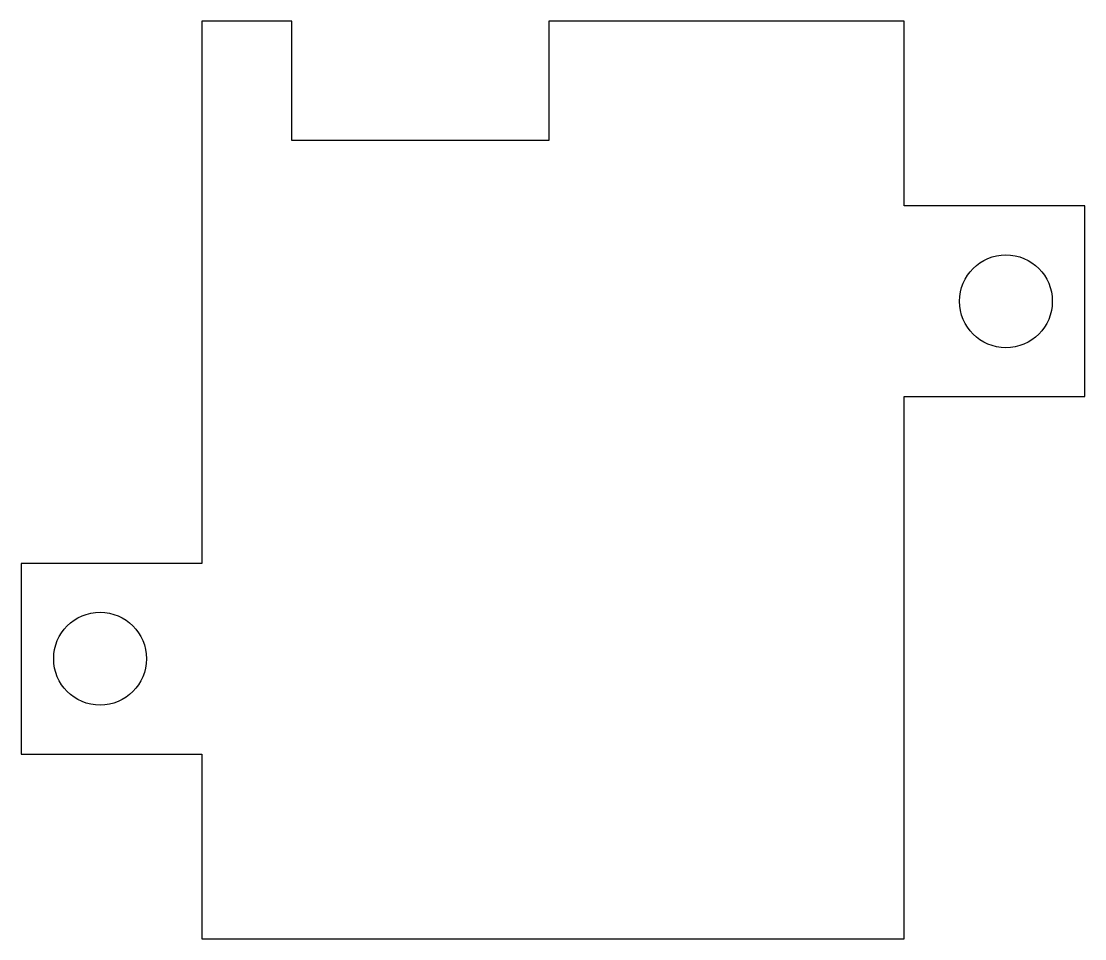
# Model space of a CAD drawing. Extents: x 0.4 to 45.1, y 0.4 to 38.9.
import ezdxf

# ---------------------------------------------------------------- set-up
doc = ezdxf.new("R2010")
doc.units = 0
doc.layers.get('0').update_dxf_attribs({"linetype": 'CONTINUOUS'})

msp = doc.modelspace()

# ---------------------------------------------------------------- linework, layer by layer
at = {"color": 7}
msp.add_lwpolyline([(11.8015, 38.9465), (8.0215, 38.9465), (8.0215, 16.1965), (0.4465, 16.1965), (0.4465, 8.1965), (8.0215, 8.1965), (8.0215, 0.4465), (37.5215, 0.4465), (37.5215, 23.1965), (45.0965, 23.1965), (45.0965, 31.1965), (37.5215, 31.1965), (37.5215, 38.9465), (22.5915, 38.9465), (22.5915, 33.9465), (11.8015, 33.9465)], close=True, dxfattribs=at)
for centre in [(41.7858, 27.1965), (3.7572, 12.1965)]:
    msp.add_circle(centre, 1.95, dxfattribs=at)

doc.saveas('drawing.dxf')
